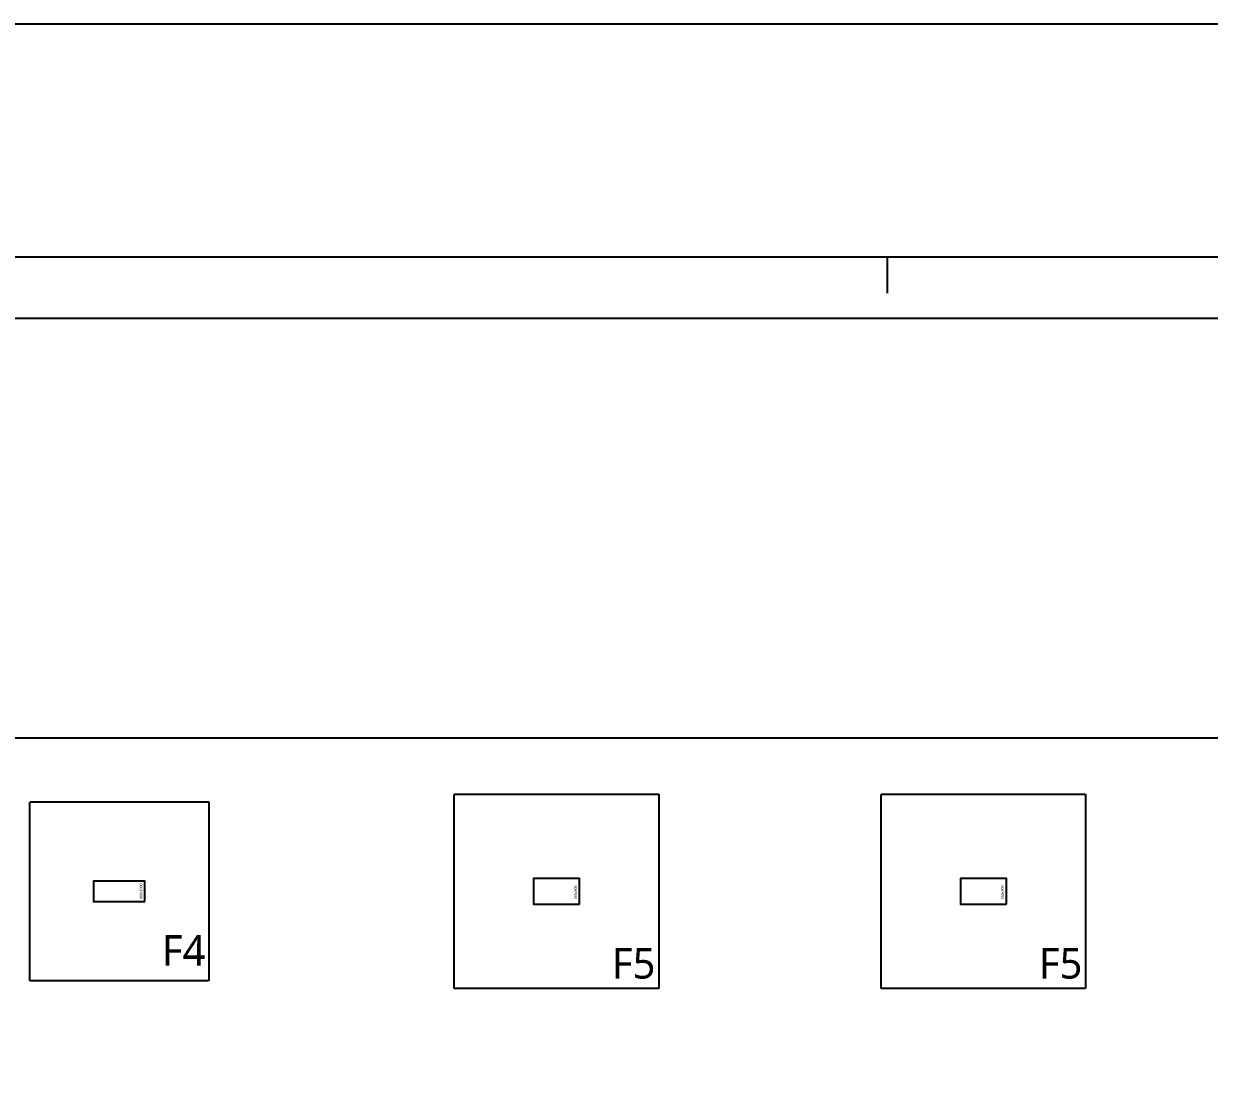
# Model space of a CAD drawing. Header units: millimetres. Extents: x 91591 to 1353697, y 75729 to 160586.
# Drawn here: x 1122511 to 1145697, y 139745 to 160586 of the extents above; entities that cross this region are included whole.
import ezdxf
from ezdxf.enums import TextEntityAlignment as Align

# ---------------------------------------------------------------- set-up
doc = ezdxf.new("R2010")
doc.units = ezdxf.units.MM
doc.linetypes.add('HIDDEN', pattern=[0.375, 0.25, -0.125])
for name, color, linetype in [('-S_F', 7, 'Continuous'), ('-S_F_NAME', 7, 'Continuous'), ('8', 8, 'Continuous'), ('XR-지하주차장$0$AA-COL', 2, 'Continuous')]:
    doc.layers.add(name, color=color, linetype=linetype)
doc.layers.add('DEFPOINT', color=142, linetype='Continuous', plot=False)
doc.styles.add('XR-지하주차장$0$Standard', font='arial.ttf')
doc.styles.add('맑은고딕', font='malgun.ttf')

# ---------------------------------------------------------------- blocks, each defined once
blk = doc.blocks.new('zw$9A02')
at = {"color": 7}
blk.add_line((65856, -3425), (65856, -3951), dxfattribs=at)
blk.add_lwpolyline([(0, -63643), (0, 0), (90000, 0), (90000, -63643)], close=True)
at = {"color": 4}
blk.add_lwpolyline([(3810, -61579), (85731, -61579), (85731, -3425), (3810, -3425)], close=True, dxfattribs=at)
at = {"layer": 'DEFPOINT', "color": 150}
blk.add_lwpolyline([(4710, -56999), (84831, -56999), (84831, -4325), (4710, -4325)], close=True, dxfattribs=at)
blk = doc.blocks.new('zw$D357')
at = {"layer": '-S_F', "linetype": 'HIDDEN', "lineweight": -3}
for points in [[(-27760, -227), (-23760, -227), (-23760, -4027), (-27760, -4027)], [(-19410, -227), (-15410, -227), (-15410, -4027), (-19410, -4027)], [(-36060, -377), (-32560, -377), (-32560, -3877), (-36060, -3877)]]:
    blk.add_lwpolyline(points, close=True, dxfattribs=at)
blk.add_lwpolyline([(-70457, 878), (0, 878), (0, -57059), (-70457, -57059)], close=True)
at = {"layer": 'XR-지하주차장$0$AA-COL'}
for points in [[(-33810, -2327), (-33810, -1927), (-34810, -1927), (-34810, -2327)], [(-25310, -2377), (-25310, -1877), (-26210, -1877), (-26210, -2377)], [(-16960, -2377), (-16960, -1877), (-17860, -1877), (-17860, -2377)]]:
    blk.add_lwpolyline(points, close=True, dxfattribs=at)
at = {"layer": 'Defpoints', "style": 'XR-지하주차장$0$Standard'}
for s, p in [('400x1000', (-33860, -2277)), ('500x900', (-25360, -2277)), ('500x900', (-17010, -2277))]:
    blk.add_text(s, height=50, rotation=90, dxfattribs=at).set_placement(p)

msp = doc.modelspace()

# ---------------------------------------------------------------- block references
at = {"xscale": 1.333333333333333, "yscale": 1.333333333333333, "zscale": 1.333333333333333}
msp.add_blockref('zw$9A02', (1051590.8, 160586.4), dxfattribs=at)
at = {"layer": '8'}
msp.add_blockref('zw$D357', (1158689, 145741.8), dxfattribs=at)

# ---------------------------------------------------------------- texts
at = {"layer": '-S_F_NAME', "lineweight": -3, "style": '맑은고딕'}
for s, p in [('F4', (1125639.9, 142460)), ('F5', (1134439.8, 142210.1)), ('F5', (1142789.9, 142210.1))]:
    msp.add_text(s, height=600, rotation=360, dxfattribs=at).set_placement(p, align=Align.MIDDLE_CENTER)

doc.saveas('drawing.dxf')
